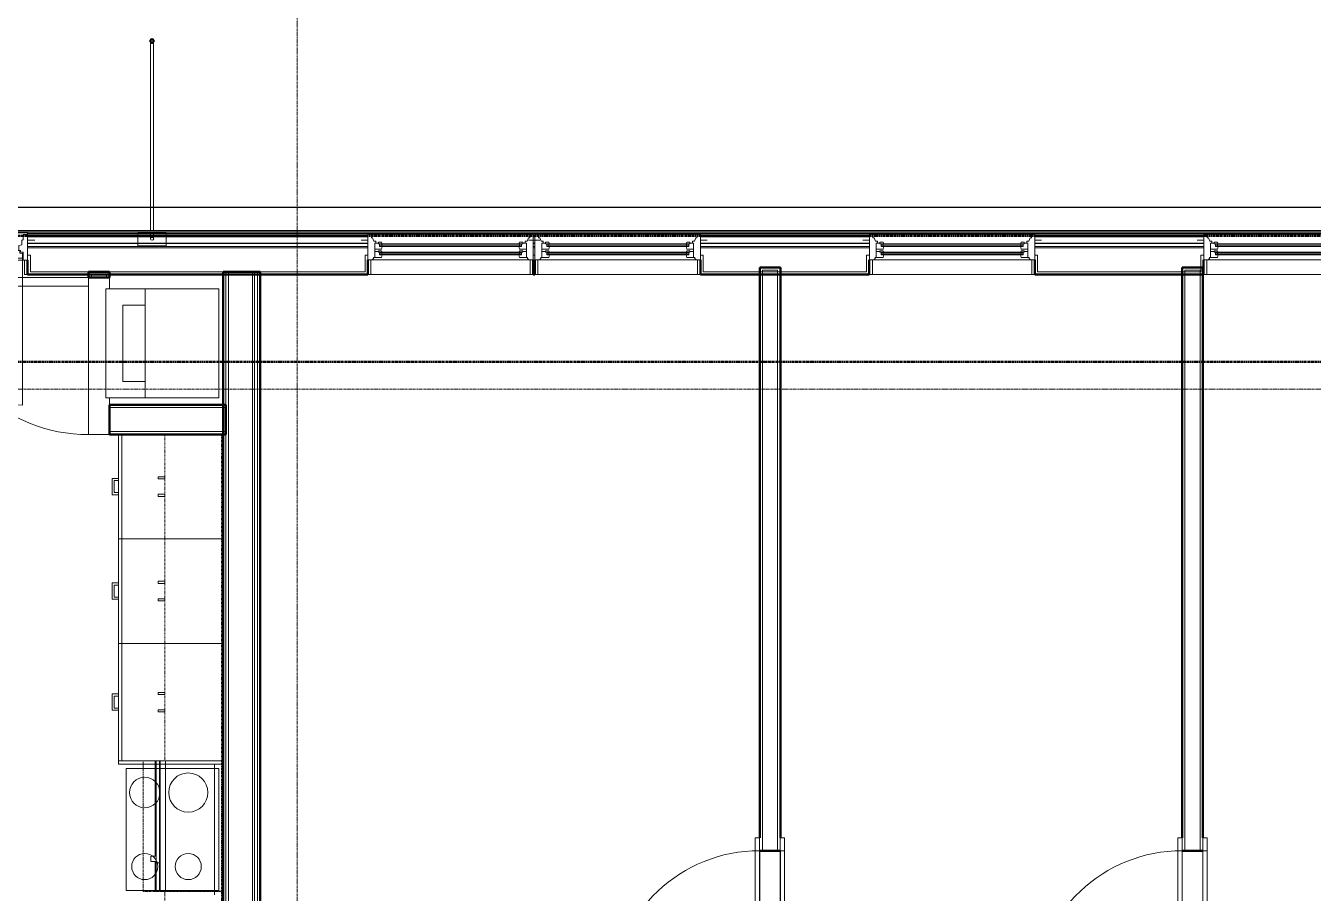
# Model space of a CAD drawing. Header units: inches. Extents: x -4218 to -1830, y 9767 to 12426.
# Drawn here: x -2562.7 to -2267, y 10700.4 to 10899.6 of the extents above; entities that cross this region are included whole.
import ezdxf

# ---------------------------------------------------------------- set-up
doc = ezdxf.new("R2010")
doc.units = ezdxf.units.IN
doc.header["$MEASUREMENT"] = 0
for name, pattern in [('Dash', [0.25, 0.125, -0.125]), ('Dash 1_16_', [0.125, 0.0625, -0.0625]), ('Grid Line 1_2_', [0.875, 0.5, -0.125, 0.125, -0.125]), ('Overhead', [0.15625, 0.09375, -0.0625])]:
    doc.linetypes.add(name, pattern=pattern)
for name, color, linetype, lineweight in [('0-1', 7, 'Continuous', 5), ('0-2', 10, 'Continuous', 9), ('A-DOOR-1', 10, 'Continuous', 9), ('A-DOOR-2', 50, 'Continuous', 20), ('A-DOOR-5', 31, 'Continuous', 9), ('A-DOOR-6', 31, 'Continuous', 20), ('A-DOOR-FRAM', 31, 'Continuous', 9), ('A-DOOR-FRAM-1', 10, 'Continuous', 9), ('A-DOOR-FRAM-4', 31, 'Continuous', 20), ('A-DOOR-GLAZ', 31, 'Continuous', 9), ('A-GLAZ-1', 151, 'Continuous', 9), ('A-GLAZ-2', 151, 'Continuous', 20), ('A-WALL', 113, 'Continuous', 13), ('A-WALL-1', 7, 'Continuous', 50), ('A-WALL-2', 250, 'Continuous', 13), ('A-WALL-3', 10, 'Continuous', 9), ('A-WALL-4', 252, 'Continuous', 9), ('A-WALL-7', 113, 'Continuous', 9), ('A-WALL-8', 113, 'Continuous', 50), ('C-PROP-LINE-1', 91, 'Dash 1_16_', 50), ('I-WALL-1', 7, 'Continuous', 50), ('P-SANR-FIXT-1', 10, 'Continuous', 9), ('Q-CASE-1', 253, 'Continuous', 9), ('Q-CASE-2', 252, 'Continuous', 9), ('Q-CASE-3', 10, 'Continuous', 9), ('Q-CASE-4', 252, 'Dash', 9), ('Q-CASE-5', 253, 'Dash', 9), ('Q-CASE-6', 254, 'Continuous', 9), ('Q-CASE-8', 10, 'Dash', 9), ('Q-SPCQ-1', 10, 'Continuous', 9), ('Q-SPCQ-2', 91, 'Overhead', 9), ('S-GRID-1', 1, 'Grid Line 1_2_', 9)]:
    doc.layers.add(name, color=color, linetype=linetype, lineweight=lineweight)

# ---------------------------------------------------------------- blocks, each defined once
blk = doc.blocks.new('SWING - SINGLE - FLUSH - 2-10 x 6-8 - PRIVACY-3199405-BACKGROUND - RCP - 3RD FLOOR')
at = {"layer": 'A-DOOR-1'}
blk.add_arc((17, -2.38), 34.07, 180, 266.6343, dxfattribs=at)
at = {"layer": 'A-DOOR-2'}
for p, q in [((15, -2.38), (15, -36.38)), ((17, -2.38), (15, -2.38)), ((17, -2.38), (17, -36.38)), ((17, -36.38), (15, -36.38))]:
    blk.add_line(p, q, dxfattribs=at)
at = {"layer": 'A-DOOR-FRAM-1'}
for p, q in [((-17, 3.37), (-20, 3.37)), ((-20, 3.37), (-20, 2.37)), ((-17, 3.37), (-17, 2.37)), ((17, 3.37), (-17, 3.37)), ((20, 3.37), (17, 3.37)), ((17, 3.37), (17, 2.37)), ((20, 3.37), (20, 2.37)), ((-20, 2.37), (-17, 2.37)), ((-17, 2.37), (17, 2.37)), ((17, 2.37), (20, 2.37)), ((-17, -2.38), (-20, -2.38)), ((-20, -3.38), (-20, -2.38)), ((-17, -3.38), (-17, -2.38)), ((17, -2.38), (-17, -2.38)), ((20, -2.38), (17, -2.38)), ((17, -3.38), (17, -2.38)), ((20, -3.38), (20, -2.38)), ((-20, -3.38), (-17, -3.38)), ((-17, -3.38), (17, -3.38)), ((17, -3.38), (20, -3.38))]:
    blk.add_line(p, q, dxfattribs=at)
blk = doc.blocks.new('Range - 24_ x 30_-2320547-BACKGROUND - RCP - 3RD FLOOR')
at = {"layer": 'Q-SPCQ-1'}
blk.add_line((0, 22), (30, 22), dxfattribs=at)
for centre, radius, start, end in [((6.5, 16), 4.5, 360, 180), ((23.5, 16), 3, 360, 180), ((6.5, 16), 4.5, 180, 360), ((23.5, 16), 3, 180, 0), ((6.5, 6), 3.5, 360, 180), ((23.5, 6), 3, 360, 180), ((6.5, 6), 3.5, 180, 0), ((23.5, 6), 3, 180, 360)]:
    blk.add_arc(centre, radius, start, end, dxfattribs=at)
blk = doc.blocks.new('SWING - SINGLE - FLUSH - 36_ x 80_ - OFFSET PIVOT DOOR AT MAGIC PAK AND WASHER_DRYER-3199414-BACKGROUND - RCP - 3RD FLOOR')
at = {"layer": 'A-DOOR-1'}
blk.add_arc((18, 2.37), 36.07, 93.1789, 180, dxfattribs=at)
at = {"layer": 'A-DOOR-2'}
for p, q in [((16, 2.37), (16, 38.39)), ((18, 38.39), (16, 38.39)), ((18, 2.37), (18, 38.39)), ((18, 2.37), (16, 2.37))]:
    blk.add_line(p, q, dxfattribs=at)
blk = doc.blocks.new('Stacked Washer and Dryer - 26_x25_ - Private-1352637-BACKGROUND - RCP - 3RD FLOOR')
at = {"layer": 'P-SANR-FIXT-1'}
for p, q in [((26, 12.5), (0, 12.5)), ((0, -12.5), (0, 12.5)), ((16.90625, 12.5), (16.90625, -12.5)), ((26, 12.5), (26, -12.5)), ((16.90625, 8.75), (22.09375, 8.75)), ((22.09375, 8.75), (22.09375, -8.75)), ((22.09375, -8.75), (16.90625, -8.75)), ((0, -12.5), (26, -12.5))]:
    blk.add_line(p, q, dxfattribs=at)
blk = doc.blocks.new('30quot_MicrowaveVent_11166 - 70cm miele oven-V89-BACKGROUND - RCP - 3RD FLOOR')
at = {"layer": 'Q-CASE-1'}
for p, q in [((-14.2, 0), (-14.2, -0.37)), ((15.68, 0), (-13.45, 0))]:
    blk.add_line(p, q, dxfattribs=at)
at = {"layer": 'Q-CASE-2'}
for p, q in [((-14.2, -0.37), (-14.2, -13.23)), ((15.68, -0.37), (15.68, 0)), ((-14.2, -13.23), (-14.2, -14.49)), ((-13.45, -13.23), (-14.2, -13.23)), ((-14.2, -14.49), (-13.45, -14.49)), ((-13.45, -14.61), (-14.2, -14.61)), ((-14.2, -14.61), (-14.2, -15.39)), ((15.55, -13.23), (-12.45, -13.23)), ((-12.45, -14.49), (15.55, -14.49)), ((9.18, -14.61), (-12.45, -14.61)), ((9.18, -14.61), (9.18, -15.39)), ((15.55, -14.61), (9.18, -14.61)), ((9.18, -14.61), (9.18, -15.39)), ((-14.2, -15.39), (-14.2, -15.6)), ((-14.2, -15.39), (-13.45, -15.39)), ((-14.2, -15.6), (-13.45, -15.6)), ((-12.45, -15.39), (9.18, -15.39)), ((-12.45, -15.6), (7.69, -15.6)), ((7.69, -15.39), (7.69, -16.55)), ((7.69, -16.6), (8.88, -16.6)), ((8.88, -16.55), (8.88, -15.39)), ((8.88, -15.6), (15.55, -15.6)), ((9.18, -15.39), (15.55, -15.39))]:
    blk.add_line(p, q, dxfattribs=at)
at = {"layer": 'Q-CASE-3'}
for p, q in [((15.68, -13.23), (15.68, -0.37)), ((-12.45, -13.23), (-13.45, -13.23)), ((-13.45, -14.49), (-12.45, -14.49)), ((-12.45, -14.61), (-13.45, -14.61)), ((15.68, -13.23), (15.55, -13.23)), ((15.55, -14.49), (15.68, -14.49)), ((15.68, -14.61), (15.55, -14.61)), ((15.68, -14.49), (15.68, -13.23)), ((15.68, -14.61), (15.68, -15.39)), ((-13.45, -15.39), (-12.45, -15.39)), ((-13.45, -15.6), (-12.45, -15.6)), ((15.55, -15.39), (15.68, -15.39)), ((15.55, -15.6), (15.68, -15.6)), ((15.68, -15.6), (15.68, -15.39))]:
    blk.add_line(p, q, dxfattribs=at)
at = {"layer": 'Q-CASE-6'}
blk.add_line((-13.45, 0), (-14.2, 0), dxfattribs=at)
blk = doc.blocks.new('Base Cabinet 3 Drawer 230 - Base Cabinet 3 Drawer 230 27_-2571739-BACKGROUND - RCP - 3RD FLOOR')
at = {"layer": 'Q-CASE-3'}
for p, q in [((-12.76, -23.25), (-12.76, 0)), ((-12.76, 0), (14.24, 0)), ((14.24, 0), (14.24, -23.25)), ((-12.76, -23.25), (-12.76, -24)), ((14.24, -23.25), (-12.76, -23.25)), ((14.24, -24), (14.24, -23.25)), ((-12.76, -24), (14.24, -24)), ((-0.64, -24), (-1.14, -24)), ((-1.14, -25.5), (-1.14, -24)), ((2.61, -25.5), (-1.14, -25.5)), ((-0.64, -25), (-0.64, -24)), ((-0.64, -25), (2.11, -25)), ((2.11, -25), (2.11, -24)), ((2.11, -24), (2.61, -24)), ((2.61, -24), (2.61, -25.5))]:
    blk.add_line(p, q, dxfattribs=at)
blk = doc.blocks.new('Base Cabinet 3 Drawer 230 - Base Cabinet 3 Drawer 230 24_-2554933-BACKGROUND - RCP - 3RD FLOOR')
at = {"layer": 'Q-CASE-3'}
for p, q in [((-11.26, -23.25), (-11.26, 0)), ((-11.26, 0), (12.74, 0)), ((12.74, 0), (12.74, -23.25)), ((-11.26, -23.25), (-11.26, -24)), ((12.74, -23.25), (-11.26, -23.25)), ((12.74, -24), (12.74, -23.25)), ((-11.26, -24), (12.74, -24)), ((-0.64, -24), (-1.14, -24)), ((-1.14, -25.5), (-1.14, -24)), ((2.61, -25.5), (-1.14, -25.5)), ((-0.64, -25), (-0.64, -24)), ((-0.64, -25), (2.11, -25)), ((2.11, -25), (2.11, -24)), ((2.11, -24), (2.61, -24)), ((2.61, -24), (2.61, -25.5))]:
    blk.add_line(p, q, dxfattribs=at)
blk = doc.blocks.new('Base Cabinet 3 Drawer 230 - Base Cabinet 3 Drawer 230 24_-2578604-BACKGROUND - RCP - 3RD FLOOR')
at = {"layer": 'Q-CASE-3'}
for p, q in [((-11.26, 24), (12.74, 24)), ((-11.26, 23.25), (-11.26, 24)), ((-1.14, 24), (-1.14, 25.5)), ((-1.14, 25.5), (2.61, 25.5)), ((-1.14, 24), (-0.64, 24)), ((2.11, 25), (-0.64, 25)), ((-0.64, 24), (-0.64, 25)), ((2.11, 24), (2.11, 25)), ((2.61, 24), (2.11, 24)), ((2.61, 25.5), (2.61, 24)), ((12.74, 24), (12.74, 23.25)), ((12.74, 23.25), (-11.26, 23.25)), ((-11.26, 23.25), (-11.26, 0)), ((12.74, 0), (12.74, 23.25)), ((-11.26, 0), (12.74, 0))]:
    blk.add_line(p, q, dxfattribs=at)
blk = doc.blocks.new('300 Series Wall Hung Cabinet_302 - 27_ X 24_-2766376-BACKGROUND - RCP - 3RD FLOOR')
at = {"layer": 'Q-CASE-2'}
for p, q in [((-1.76, 14.69), (-2.25, 14.69)), ((-2.25, 14.69), (-2.25, 13.19)), ((-2.25, 13.19), (-1.76, 13.19)), ((-1.76, 13.19), (-1.76, 14.69)), ((2.24, 14.69), (1.75, 14.69)), ((1.75, 14.69), (1.75, 13.19)), ((1.75, 13.19), (2.24, 13.19)), ((2.24, 13.19), (2.24, 14.69))]:
    blk.add_line(p, q, dxfattribs=at)
at = {"layer": 'Q-CASE-4'}
for p, q in [((-13.5, 0.19), (-13.5, 13.19)), ((-13.5, 13.19), (13.5, 13.19)), ((13.5, 13.19), (13.5, 0.19))]:
    blk.add_line(p, q, dxfattribs=at)
at = {"layer": 'Q-CASE-5'}
blk.add_line((13.5, 0.19), (-13.5, 0.19), dxfattribs=at)
blk = doc.blocks.new('300 Series Wall Hung Cabinet_302 - 24_ X 24_-V73-BACKGROUND - RCP - 3RD FLOOR')
at = {"layer": 'Q-CASE-2'}
for p, q in [((-1.76, -13.19), (-2.25, -13.19)), ((-2.25, -13.19), (-2.25, -14.69)), ((-2.25, -14.69), (-1.76, -14.69)), ((-1.76, -14.69), (-1.76, -13.19)), ((2.24, -13.19), (1.75, -13.19)), ((1.75, -13.19), (1.75, -14.69)), ((1.75, -14.69), (2.24, -14.69)), ((2.24, -14.69), (2.24, -13.19))]:
    blk.add_line(p, q, dxfattribs=at)
at = {"layer": 'Q-CASE-4'}
for p, q in [((-12, -0.19), (-12, -13.19)), ((12, -13.19), (12, -0.19)), ((-12, -13.19), (12, -13.19))]:
    blk.add_line(p, q, dxfattribs=at)
at = {"layer": 'Q-CASE-5'}
blk.add_line((12, -0.19), (-12, -0.19), dxfattribs=at)
blk = doc.blocks.new('300 Series Wall Hung Cabinet_302 - 24_ X 24_-V92-BACKGROUND - RCP - 3RD FLOOR')
at = {"layer": 'Q-CASE-2'}
for p, q in [((-1.76, 14.69), (-2.25, 14.69)), ((-2.25, 14.69), (-2.25, 13.19)), ((-2.25, 13.19), (-1.76, 13.19)), ((-1.76, 13.19), (-1.76, 14.69)), ((2.24, 14.69), (1.75, 14.69)), ((1.75, 14.69), (1.75, 13.19)), ((1.75, 13.19), (2.24, 13.19)), ((2.24, 13.19), (2.24, 14.69))]:
    blk.add_line(p, q, dxfattribs=at)
at = {"layer": 'Q-CASE-4'}
for p, q in [((-12, 0.19), (-12, 13.19)), ((-12, 13.19), (11.13, 13.19)), ((12, 0.19), (11.13, 0.19))]:
    blk.add_line(p, q, dxfattribs=at)
at = {"layer": 'Q-CASE-5'}
blk.add_line((11.13, 0.19), (-12, 0.19), dxfattribs=at)
at = {"layer": 'Q-CASE-8'}
for p, q in [((11.13, 13.19), (12, 13.19)), ((12, 13.19), (12, 0.19))]:
    blk.add_line(p, q, dxfattribs=at)
blk = doc.blocks.new('300 Series Wall Hung Cabinet_302 - 24_ X 24_-V76-BACKGROUND - RCP - 3RD FLOOR')
at = {"layer": 'Q-CASE-2'}
for p, q in [((-1.76, 14.69), (-2.25, 14.69)), ((-2.25, 14.69), (-2.25, 13.19)), ((-2.25, 13.19), (-1.76, 13.19)), ((-1.76, 13.19), (-1.76, 14.69)), ((2.24, 14.69), (1.75, 14.69)), ((1.75, 14.69), (1.75, 13.19)), ((1.75, 13.19), (2.24, 13.19)), ((2.24, 13.19), (2.24, 14.69))]:
    blk.add_line(p, q, dxfattribs=at)
at = {"layer": 'Q-CASE-4'}
for p, q in [((-12, 0.19), (-12, 13.19)), ((-12, 13.19), (12, 13.19))]:
    blk.add_line(p, q, dxfattribs=at)
at = {"layer": 'Q-CASE-5'}
for p, q in [((12, 13.19), (12, 0.19)), ((12, 0.19), (-12, 0.19))]:
    blk.add_line(p, q, dxfattribs=at)
blk = doc.blocks.new('Range_Hood_386 - 30_ Wide-V96-BACKGROUND - RCP - 3RD FLOOR')
at = {"layer": 'Q-SPCQ-2'}
for p, q in [((-15, -6), (-15, 12)), ((-15, 12), (-14.24, 12)), ((-14.24, 12), (15, 12)), ((15, 12), (15, -6)), ((-14.24, -6), (-15, -6)), ((-13.24, -6), (-14.24, -6)), ((14.76, -6), (-13.24, -6)), ((15, -6), (14.76, -6))]:
    blk.add_line(p, q, dxfattribs=at)
blk = doc.blocks.new('CTR - 1st Phase - Unit Layouts_rvt-1-BACKGROUND - RCP - 3RD FLOOR')
at = {"layer": 'A-WALL-1'}
for p, q in [((-2548.25, 10841.8), (-2548.25, 10843.14)), ((-2548.25, 10843.14), (-2547.63, 10843.14)), ((-2543.5, 10841.8), (-2548.25, 10841.8)), ((-2547.63, 10843.14), (-2544.13, 10843.14)), ((-2544.13, 10843.14), (-2543.5, 10843.14)), ((-2543.5, 10843.14), (-2543.5, 10841.8)), ((-2394.12, 10713.13), (-2394.12, 10844.14)), ((-2394.12, 10844.14), (-2393.5, 10844.14)), ((-2393.5, 10844.14), (-2390, 10844.14)), ((-2390, 10844.14), (-2389.37, 10844.14)), ((-2389.37, 10844.14), (-2389.37, 10713.13)), ((-2297.07, 10713.13), (-2297.07, 10844.14)), ((-2297.07, 10844.14), (-2296.45, 10844.14)), ((-2296.45, 10844.14), (-2292.95, 10844.14)), ((-2292.95, 10844.14), (-2292.32, 10844.14)), ((-2292.32, 10844.14), (-2292.32, 10713.13)), ((-2543.5, 10805.8), (-2543.5, 10812.55)), ((-2543.5, 10812.55), (-2516.75, 10812.55)), ((-2516.75, 10812.55), (-2516.75, 10805.8)), ((-2516.75, 10805.8), (-2543.5, 10805.8)), ((-2389.37, 10710.13), (-2394.12, 10710.13)), ((-2292.32, 10710.13), (-2297.07, 10710.13))]:
    blk.add_line(p, q, dxfattribs=at)
at = {"layer": 'A-WALL-2'}
for p, q in [((-2547.63, 10842.51), (-2547.63, 10841.8)), ((-2547.63, 10842.51), (-2544.13, 10842.51)), ((-2544.13, 10842.51), (-2544.13, 10841.8)), ((-2393.5, 10843.51), (-2390, 10843.51)), ((-2393.5, 10710.13), (-2393.5, 10843.51)), ((-2390, 10710.13), (-2390, 10843.51)), ((-2296.45, 10843.51), (-2292.95, 10843.51)), ((-2296.45, 10710.13), (-2296.45, 10843.51)), ((-2292.95, 10710.13), (-2292.95, 10843.51)), ((-2543.5, 10811.93), (-2516.75, 10811.93)), ((-2543.5, 10806.43), (-2516.75, 10806.43))]:
    blk.add_line(p, q, dxfattribs=at)
at = {"layer": 'A-WALL-3'}
for p, q in [((-2548.25, 10841.8), (-2548.25, 10805.8)), ((-2543.5, 10839.2), (-2543.5, 10841.8)), ((-2543.5, 10812.55), (-2543.5, 10814.2)), ((-2543.5, 10805.8), (-2548.25, 10805.8)), ((-2394.12, 10710.13), (-2394.12, 10676.13)), ((-2389.37, 10676.13), (-2389.37, 10710.13)), ((-2297.07, 10710.13), (-2297.07, 10676.13)), ((-2292.32, 10676.13), (-2292.32, 10710.13))]:
    blk.add_line(p, q, dxfattribs=at)
at = {"layer": 'A-WALL-4'}
for p, q in [((-2543.5, 10841.8), (-2548.25, 10841.8)), ((-2543.5, 10805.8), (-2543.5, 10812.55)), ((-2394.12, 10710.13), (-2389.37, 10710.13)), ((-2297.07, 10710.13), (-2292.32, 10710.13))]:
    blk.add_line(p, q, dxfattribs=at)
at = {"layer": 'A-WALL-7'}
for p, q in [((-2541.37, 10805.8), (-2517.37, 10805.8)), ((-2541.37, 10795.68), (-2541.37, 10805.8)), ((-2517.37, 10805.8), (-2541.37, 10805.8)), ((-2541.37, 10795.68), (-2541.37, 10805.8)), ((-2517.37, 10805.8), (-2517.37, 10730.05)), ((-2517.37, 10805.8), (-2517.37, 10730.05)), ((-2541.37, 10795.18), (-2541.37, 10795.68)), ((-2541.37, 10792.43), (-2541.37, 10795.18)), ((-2541.37, 10792.43), (-2541.37, 10795.18)), ((-2541.37, 10791.93), (-2541.37, 10792.43)), ((-2541.37, 10771.68), (-2541.37, 10791.93)), ((-2541.37, 10771.68), (-2541.37, 10791.93)), ((-2541.37, 10771.18), (-2541.37, 10771.68)), ((-2541.37, 10768.43), (-2541.37, 10771.18)), ((-2541.37, 10768.43), (-2541.37, 10771.18)), ((-2541.37, 10767.93), (-2541.37, 10768.43)), ((-2541.37, 10746.18), (-2541.37, 10767.93)), ((-2541.37, 10746.18), (-2541.37, 10767.93)), ((-2541.37, 10745.68), (-2541.37, 10746.18)), ((-2541.37, 10742.93), (-2541.37, 10745.68)), ((-2541.37, 10742.93), (-2541.37, 10745.68)), ((-2541.37, 10742.43), (-2541.37, 10742.93)), ((-2541.37, 10730.05), (-2541.37, 10742.43)), ((-2541.37, 10730.05), (-2541.37, 10742.43)), ((-2517.37, 10730.05), (-2541.37, 10730.05)), ((-2517.37, 10730.05), (-2541.37, 10730.05)), ((-2539.62, 10729.05), (-2539.62, 10701.05)), ((-2518.37, 10729.05), (-2539.62, 10729.05)), ((-2539.62, 10729.05), (-2539.62, 10701.05)), ((-2518.37, 10729.05), (-2539.62, 10729.05)), ((-2518.37, 10701.05), (-2518.37, 10729.05)), ((-2518.37, 10729.05), (-2518.37, 10701.05)), ((-2539.62, 10701.05), (-2518.37, 10701.05)), ((-2539.62, 10701.05), (-2518.37, 10701.05))]:
    blk.add_line(p, q, dxfattribs=at)
at = {"layer": '0-2'}
for name, p, rotation in [('SWING - SINGLE - FLUSH - 36_ x 80_ - OFFSET PIVOT DOOR AT MAGIC PAK AND WASHER_DRYER-3199414-BACKGROUND - RCP - 3RD FLOOR', (-2545.88, 10823.8), 89.9999999998547), ('Stacked Washer and Dryer - 26_x25_ - Private-1352637-BACKGROUND - RCP - 3RD FLOOR', (-2518.34, 10826.7), 180), ('Base Cabinet 3 Drawer 230 - Base Cabinet 3 Drawer 230 24_-2578604-BACKGROUND - RCP - 3RD FLOOR', (-2517.37, 10793.06), 90.0000000000099), ('300 Series Wall Hung Cabinet_302 - 24_ X 24_-V76-BACKGROUND - RCP - 3RD FLOOR', (-2517.56, 10793.8), 89.99999999996454), ('Base Cabinet 3 Drawer 230 - Base Cabinet 3 Drawer 230 24_-2554933-BACKGROUND - RCP - 3RD FLOOR', (-2517.37, 10770.54), 269.9999999999203), ('300 Series Wall Hung Cabinet_302 - 24_ X 24_-V73-BACKGROUND - RCP - 3RD FLOOR', (-2517.56, 10769.8), 269.9999999999645), ('Base Cabinet 3 Drawer 230 - Base Cabinet 3 Drawer 230 27_-2571739-BACKGROUND - RCP - 3RD FLOOR', (-2517.37, 10745.04), 269.9999999999203), ('300 Series Wall Hung Cabinet_302 - 27_ X 24_-2766376-BACKGROUND - RCP - 3RD FLOOR', (-2517.56, 10744.3), 89.99999999996454), ('Range - 24_ x 30_-2320547-BACKGROUND - RCP - 3RD FLOOR', (-2541.37, 10730.05), 269.9999999998397), ('Range_Hood_386 - 30_ Wide-V96-BACKGROUND - RCP - 3RD FLOOR', (-2529.75, 10715.8), 269.9999999999054), ('30quot_MicrowaveVent_11166 - 70cm miele oven-V89-BACKGROUND - RCP - 3RD FLOOR', (-2517.37, 10716.6), 269.9999999999657), ('SWING - SINGLE - FLUSH - 2-10 x 6-8 - PRIVACY-3199405-BACKGROUND - RCP - 3RD FLOOR', (-2391.75, 10693.13), 269.9999999999462), ('SWING - SINGLE - FLUSH - 2-10 x 6-8 - PRIVACY-3199405-BACKGROUND - RCP - 3RD FLOOR', (-2294.7, 10693.13), 269.9999999999876), ('300 Series Wall Hung Cabinet_302 - 24_ X 24_-V92-BACKGROUND - RCP - 3RD FLOOR', (-2517.56, 10688.92), 89.99999999996454)]:
    blk.add_blockref(name, p, dxfattribs=dict(at, rotation=rotation))
blk = doc.blocks.new('CTR - 1st Phase - Common Walls_rvt-1-BACKGROUND - RCP - 3RD FLOOR')
at = {"layer": 'A-WALL-2'}
for p, q in [((-2516.75, 10458.16), (-2516.75, 10843.14)), ((-2516.12, 10458.16), (-2516.12, 10843.14)), ((-2510.62, 10458.16), (-2510.62, 10843.14)), ((-2510.12, 10458.16), (-2510.12, 10843.14)), ((-2509.5, 10511.59), (-2509.5, 10843.14))]:
    blk.add_line(p, q, dxfattribs=at)
at = {"layer": 'I-WALL-1'}
for p, q in [((-2517.37, 10458.16), (-2517.37, 10843.14)), ((-2517.37, 10843.14), (-2508.87, 10843.14)), ((-2508.87, 10843.14), (-2508.87, 10636.57))]:
    blk.add_line(p, q, dxfattribs=at)
blk = doc.blocks.new('Basic Wall _ EXT - FIBER CEMENT - LARGE - ___-2162459-BACKGROUND - RCP - 3RD FLOOR')
at = {"layer": 'A-WALL-7'}
for p, q in [((-2176.93, 10852.26), (-3400.56, 10852.26)), ((-2176.93, 10852.26), (-3400.55, 10852.26)), ((-2176.93, 10852.26), (-3400.55, 10852.26)), ((-2176.93, 10852.28), (-3400.53, 10852.28)), ((-2176.93, 10852.3), (-3400.52, 10852.3)), ((-2176.93, 10852.3), (-3400.52, 10852.3)), ((-3400.21, 10852.6), (-2067.55, 10852.6)), ((-2484.14, 10849.67), (-2562.26, 10849.67)), ((-2484.14, 10849.67), (-2562.26, 10849.67)), ((-2562.26, 10849.64), (-2484.14, 10849.64)), ((-2484.14, 10849.64), (-2562.26, 10849.64)), ((-2445.74, 10849.67), (-2446.11, 10849.67)), ((-2445.74, 10849.67), (-2446.11, 10849.67)), ((-2446.11, 10849.64), (-2445.74, 10849.64)), ((-2445.74, 10849.64), (-2446.11, 10849.64)), ((-2368.94, 10849.67), (-2407.71, 10849.67)), ((-2368.94, 10849.67), (-2407.71, 10849.67)), ((-2407.71, 10849.64), (-2368.94, 10849.64)), ((-2368.94, 10849.64), (-2407.71, 10849.64)), ((-2292.14, 10849.67), (-2330.91, 10849.67)), ((-2292.14, 10849.67), (-2330.91, 10849.67)), ((-2330.91, 10849.64), (-2292.14, 10849.64)), ((-2292.14, 10849.64), (-2330.91, 10849.64))]:
    blk.add_line(p, q, dxfattribs=at)
blk = doc.blocks.new('Basic Wall _ EXT - FIBER CEMENT - SMALL - ___-2145933-BACKGROUND - RCP - 3RD FLOOR')
at = {"layer": 'A-WALL-7'}
for p, q in [((-2534.07, 10857.95), (-2636.81, 10857.95)), ((-2534.07, 10857.95), (-2636.81, 10857.95)), ((-2636.81, 10857.87), (-2534.07, 10857.87)), ((-2534.07, 10857.87), (-2636.81, 10857.87)), ((-2533.96, 10857.95), (-2534.01, 10857.95)), ((-2533.96, 10857.95), (-2534.01, 10857.95)), ((-2534.01, 10857.87), (-2533.96, 10857.87)), ((-2533.96, 10857.87), (-2534.01, 10857.87)), ((-2533.89, 10857.95), (-2533.95, 10857.95)), ((-2533.89, 10857.95), (-2533.95, 10857.95)), ((-2533.95, 10857.87), (-2533.89, 10857.87)), ((-2533.89, 10857.87), (-2533.95, 10857.87)), ((-2533.8, 10857.95), (-2533.87, 10857.95)), ((-2533.8, 10857.95), (-2533.87, 10857.95)), ((-2533.87, 10857.87), (-2533.8, 10857.87)), ((-2533.8, 10857.87), (-2533.87, 10857.87)), ((-2533.7, 10857.95), (-2533.78, 10857.95)), ((-2533.7, 10857.95), (-2533.78, 10857.95)), ((-2533.78, 10857.87), (-2533.7, 10857.87)), ((-2533.7, 10857.87), (-2533.78, 10857.87)), ((-2533.61, 10857.95), (-2533.69, 10857.95)), ((-2533.61, 10857.95), (-2533.69, 10857.95)), ((-2533.69, 10857.87), (-2533.61, 10857.87)), ((-2533.61, 10857.87), (-2533.69, 10857.87)), ((-2533.52, 10857.95), (-2533.59, 10857.95)), ((-2533.52, 10857.95), (-2533.59, 10857.95)), ((-2533.59, 10857.87), (-2533.52, 10857.87)), ((-2533.52, 10857.87), (-2533.59, 10857.87)), ((-2533.44, 10857.95), (-2533.5, 10857.95)), ((-2533.44, 10857.95), (-2533.5, 10857.95)), ((-2533.5, 10857.87), (-2533.44, 10857.87)), ((-2533.44, 10857.87), (-2533.5, 10857.87)), ((-2533.38, 10857.95), (-2533.43, 10857.95)), ((-2533.38, 10857.95), (-2533.43, 10857.95)), ((-2533.43, 10857.87), (-2533.38, 10857.87)), ((-2533.38, 10857.87), (-2533.43, 10857.87)), ((-2061.36, 10857.95), (-2533.32, 10857.95)), ((-2061.36, 10857.95), (-2533.32, 10857.95)), ((-2533.32, 10857.87), (-2061.44, 10857.87)), ((-2061.44, 10857.87), (-2533.32, 10857.87)), ((-2536.94, 10851.92), (-2562.26, 10851.92)), ((-2536.94, 10851.85), (-2562.26, 10851.85)), ((-2536.94, 10851.39), (-2562.26, 10851.39)), ((-2536.94, 10851.39), (-2562.26, 10851.39)), ((-2536.94, 10851.39), (-2562.26, 10851.39)), ((-2536.84, 10851.92), (-2536.94, 10851.92)), ((-2536.84, 10851.85), (-2536.94, 10851.85)), ((-2536.86, 10851.39), (-2536.94, 10851.39)), ((-2536.86, 10851.39), (-2536.94, 10851.39)), ((-2536.86, 10851.39), (-2536.94, 10851.39)), ((-2536.52, 10851.92), (-2536.83, 10851.92)), ((-2536.53, 10851.85), (-2536.83, 10851.85)), ((-2534.07, 10851.39), (-2536.83, 10851.39)), ((-2534.07, 10851.39), (-2536.83, 10851.39)), ((-2534.07, 10851.39), (-2536.83, 10851.39)), ((-2536.01, 10851.92), (-2536.51, 10851.92)), ((-2536.02, 10851.85), (-2536.51, 10851.85)), ((-2535.34, 10851.92), (-2535.99, 10851.92)), ((-2535.36, 10851.85), (-2535.99, 10851.85)), ((-2534.56, 10851.92), (-2535.32, 10851.92)), ((-2534.07, 10851.85), (-2535.32, 10851.85)), ((-2534.07, 10851.92), (-2534.54, 10851.92)), ((-2533.96, 10851.92), (-2534.02, 10851.92)), ((-2533.96, 10851.85), (-2534.02, 10851.85)), ((-2533.96, 10851.39), (-2534.02, 10851.39)), ((-2533.96, 10851.39), (-2534.02, 10851.39)), ((-2533.96, 10851.39), (-2534.02, 10851.39)), ((-2533.88, 10851.92), (-2533.96, 10851.92)), ((-2533.88, 10851.85), (-2533.96, 10851.85)), ((-2533.88, 10851.39), (-2533.96, 10851.39)), ((-2533.88, 10851.39), (-2533.96, 10851.39)), ((-2533.88, 10851.39), (-2533.96, 10851.39)), ((-2533.79, 10851.92), (-2533.88, 10851.92)), ((-2533.79, 10851.85), (-2533.88, 10851.85)), ((-2533.79, 10851.39), (-2533.87, 10851.39)), ((-2533.79, 10851.39), (-2533.87, 10851.39)), ((-2533.79, 10851.39), (-2533.87, 10851.39)), ((-2533.72, 10851.92), (-2533.79, 10851.92)), ((-2533.7, 10851.85), (-2533.79, 10851.85)), ((-2533.69, 10851.39), (-2533.79, 10851.39)), ((-2533.69, 10851.39), (-2533.79, 10851.39)), ((-2533.69, 10851.39), (-2533.79, 10851.39)), ((-2533.6, 10851.92), (-2533.69, 10851.92)), ((-2533.6, 10851.85), (-2533.69, 10851.85)), ((-2533.6, 10851.39), (-2533.69, 10851.39)), ((-2533.6, 10851.39), (-2533.69, 10851.39)), ((-2533.6, 10851.39), (-2533.69, 10851.39)), ((-2533.51, 10851.92), (-2533.6, 10851.92)), ((-2533.51, 10851.85), (-2533.6, 10851.85)), ((-2533.51, 10851.39), (-2533.6, 10851.39)), ((-2533.51, 10851.39), (-2533.6, 10851.39)), ((-2533.51, 10851.39), (-2533.6, 10851.39)), ((-2533.43, 10851.92), (-2533.51, 10851.92)), ((-2533.43, 10851.85), (-2533.51, 10851.85)), ((-2533.43, 10851.39), (-2533.51, 10851.39)), ((-2533.43, 10851.39), (-2533.51, 10851.39)), ((-2533.43, 10851.39), (-2533.51, 10851.39)), ((-2533.37, 10851.92), (-2533.43, 10851.92)), ((-2533.37, 10851.85), (-2533.43, 10851.85)), ((-2533.37, 10851.39), (-2533.43, 10851.39)), ((-2533.37, 10851.39), (-2533.43, 10851.39)), ((-2533.37, 10851.39), (-2533.43, 10851.39)), ((-2532.88, 10851.92), (-2533.32, 10851.92)), ((-2531.43, 10851.85), (-2533.32, 10851.85)), ((-2530.55, 10851.39), (-2533.32, 10851.39)), ((-2530.55, 10851.39), (-2533.32, 10851.39)), ((-2530.55, 10851.39), (-2533.32, 10851.39)), ((-2532.1, 10851.92), (-2532.85, 10851.92)), ((-2531.42, 10851.92), (-2532.07, 10851.92)), ((-2530.9, 10851.92), (-2531.4, 10851.92)), ((-2530.91, 10851.85), (-2531.4, 10851.85)), ((-2530.55, 10851.92), (-2530.87, 10851.92)), ((-2530.55, 10851.85), (-2530.86, 10851.85)), ((-2530.44, 10851.92), (-2530.55, 10851.92)), ((-2530.44, 10851.85), (-2530.55, 10851.85)), ((-2530.44, 10851.39), (-2530.53, 10851.39)), ((-2530.44, 10851.39), (-2530.53, 10851.39)), ((-2530.44, 10851.39), (-2530.53, 10851.39)), ((-2176.94, 10851.92), (-2530.44, 10851.92)), ((-2176.94, 10851.85), (-2530.44, 10851.85)), ((-2484.14, 10851.39), (-2530.44, 10851.39)), ((-2484.14, 10851.39), (-2530.44, 10851.39)), ((-2484.14, 10851.39), (-2530.44, 10851.39)), ((-2445.74, 10851.39), (-2446.11, 10851.39)), ((-2445.74, 10851.39), (-2446.11, 10851.39)), ((-2445.74, 10851.39), (-2446.11, 10851.39)), ((-2368.94, 10851.39), (-2407.71, 10851.39)), ((-2368.94, 10851.39), (-2407.71, 10851.39)), ((-2368.94, 10851.39), (-2407.71, 10851.39)), ((-2292.14, 10851.39), (-2330.91, 10851.39)), ((-2292.14, 10851.39), (-2330.91, 10851.39)), ((-2292.14, 10851.39), (-2330.91, 10851.39)), ((-2484.14, 10848.97), (-2562.26, 10848.97)), ((-2484.14, 10848.97), (-2562.26, 10848.97)), ((-2445.74, 10848.97), (-2446.11, 10848.97)), ((-2445.74, 10848.97), (-2446.11, 10848.97)), ((-2368.94, 10848.97), (-2407.71, 10848.97)), ((-2368.94, 10848.97), (-2407.71, 10848.97)), ((-2292.14, 10848.97), (-2330.91, 10848.97)), ((-2292.14, 10848.97), (-2330.91, 10848.97))]:
    blk.add_line(p, q, dxfattribs=at)
blk = doc.blocks.new('Door-Inswing-Andersen-400_Series-Single - 3_ 0-1_8_ x 6_ 7-1_2_ - 3rd floor-2895869-BACKGROUND - RCP - 3RD FLOOR')
at = {"layer": 'A-DOOR-5'}
blk.add_line((16.87, -0.66), (16.87, -34.41), dxfattribs=at)
blk.add_arc((16.87, -0.66), 33.75, 180, 270, dxfattribs=at)
at = {"layer": 'A-DOOR-6'}
for p, q in [((-16.26, 0.42), (-16.87, 0.41)), ((-16.87, 0.41), (-16.87, -0.66)), ((-16.26, 1.06), (-16.26, 0.42)), ((-16.26, 1.06), (-12.44, 1.06)), ((-13.19, 0.66), (-12.44, 0.66)), ((-13.19, -0.66), (-13.19, 0.66)), ((-12.44, 0.75), (-12.47, 1.06)), ((12.44, 1.06), (-12.44, 1.06)), ((-12.44, 0.66), (-12.44, 0.75)), ((16.26, 1.06), (12.44, 1.06)), ((12.44, 0.75), (12.47, 1.06)), ((12.44, 0.66), (12.44, 0.75)), ((13.19, 0.66), (12.44, 0.66)), ((13.19, -0.66), (13.19, 0.66)), ((16.26, 1.06), (16.26, 0.42)), ((16.26, 0.42), (16.87, 0.41)), ((16.87, 0.41), (16.87, -0.66)), ((-16.87, -0.66), (-12.44, -0.66)), ((-12.44, -0.09), (-13.19, -0.09)), ((-13.19, -0.59), (-12.67, -0.59)), ((-13.19, -0.66), (-13.19, -0.59)), ((-12.67, -0.59), (-12.47, -0.34)), ((-12.47, -0.34), (-12.44, -0.16)), ((-12.44, -0.16), (-12.44, -0.09)), ((12.44, -0.66), (-12.44, -0.66)), ((12.44, -0.09), (13.19, -0.09)), ((12.44, -0.16), (12.44, -0.09)), ((12.47, -0.34), (12.44, -0.16)), ((16.87, -0.66), (12.44, -0.66)), ((12.67, -0.59), (12.47, -0.34)), ((13.19, -0.59), (12.67, -0.59)), ((13.19, -0.66), (13.19, -0.59))]:
    blk.add_line(p, q, dxfattribs=at)
at = {"layer": 'A-DOOR-FRAM'}
for p, q in [((-17.31, -1.13), (-17.94, -1.13)), ((-17.94, -1.13), (-17.94, -4.44)), ((-17.31, -4.44), (-17.31, -1.13)), ((17.94, -1.13), (17.31, -1.13)), ((17.31, -1.13), (17.31, -4.44)), ((17.94, -4.44), (17.94, -1.13)), ((-17.94, -4.44), (-17.31, -4.44)), ((17.31, -4.44), (17.94, -4.44))]:
    blk.add_line(p, q, dxfattribs=at)
at = {"layer": 'A-DOOR-FRAM-4'}
for p, q in [((-19.69, 3.44), (-18.06, 3.44)), ((18.06, 5.09), (-18.06, 5.09)), ((-18.06, 5.09), (-18.06, -1.13)), ((-18.06, 4.75), (-18.06, -1.13)), ((-18.06, 4.75), (-17.03, 4.75)), ((-17.03, 3.63), (-17.03, 4.75)), ((-16.69, 3.39), (-17.03, 3.63)), ((-16.69, 2.39), (-16.69, 3.39)), ((16.69, 3.39), (17.03, 3.63)), ((16.69, 2.39), (16.69, 3.39)), ((17.03, 3.63), (17.03, 4.75)), ((18.06, 4.75), (17.03, 4.75)), ((18.06, -1.13), (18.06, 5.09)), ((18.06, 4.75), (18.06, -1.13)), ((19.69, 3.44), (18.06, 3.44)), ((-17.03, 0.66), (-16.45, 0.66)), ((-17.03, -1.13), (-17.03, 0.66)), ((-16, 2.23), (-16.69, 2.39)), ((-16.45, 0.66), (-16.45, 1.09)), ((-16.45, 1.09), (-16, 1.09)), ((-16, 1.09), (-16, 2.23)), ((16, 2.23), (16.69, 2.39)), ((16, 1.09), (16, 2.23)), ((16.45, 1.09), (16, 1.09)), ((16.45, 0.66), (16.45, 1.09)), ((17.03, 0.66), (16.45, 0.66)), ((17.03, -1.13), (17.03, 0.66)), ((-17.69, -1.13), (-18.06, -1.13)), ((-18.06, -1.13), (18.06, -1.13)), ((-18.06, -1.13), (-17.03, -1.13)), ((18.06, -1.13), (17.03, -1.13))]:
    blk.add_line(p, q, dxfattribs=at)
at = {"layer": 'A-DOOR-GLAZ'}
for p, q in [((-12.44, 0.5), (-13.19, 0.5)), ((-13.19, 0.06), (-12.44, 0.06)), ((-12.98, 0.5), (-12.98, 0.06)), ((12.44, 0.66), (-12.44, 0.66)), ((12.44, 0.5), (-12.44, 0.5)), ((12.44, 0.06), (-12.44, 0.06)), ((12.44, 0.5), (13.19, 0.5)), ((13.19, 0.06), (12.44, 0.06)), ((12.98, 0.5), (12.98, 0.06)), ((12.44, -0.09), (-12.44, -0.09))]:
    blk.add_line(p, q, dxfattribs=at)
blk = doc.blocks.new('Window-Double_Hung-Andersen-400_Series-Tilt_Wash - DOUBLE HUNG - COTTAGE - 3RD FLOOR-2888224-BACKGROUND - RCP - 3RD FLOOR')
at = {"layer": 'A-GLAZ-1'}
for p, q in [((-16.29, 2.5), (-15.7, 2.5)), ((-16.29, 2.12), (-15.7, 2.12)), ((-16.29, 0.56), (-15.7, 0.56)), ((-16.29, 0.19), (-15.7, 0.19)), ((-15.82, 2.5), (-15.82, 2.12)), ((-15.82, 0.56), (-15.82, 0.19)), ((-15.7, 2.62), (15.7, 2.62)), ((-15.7, 2.5), (15.7, 2.5)), ((-15.7, 2.12), (15.7, 2.12)), ((-15.7, 2), (15.7, 2)), ((-15.7, 0.69), (15.7, 0.69)), ((-15.7, 0.56), (15.7, 0.56)), ((-15.7, 0.19), (15.7, 0.19)), ((-15.7, 0.06), (15.7, 0.06)), ((16.29, 2.5), (15.7, 2.5)), ((16.29, 2.12), (15.7, 2.12)), ((16.29, 0.56), (15.7, 0.56)), ((16.29, 0.19), (15.7, 0.19)), ((15.82, 2.5), (15.82, 2.12)), ((15.82, 0.56), (15.82, 0.19)), ((-19.01, -2.44), (-19.01, -3.94)), ((-19.01, -2.44), (-18.95, -2.44)), ((18.95, -1.06), (-18.95, -1.06)), ((-18.95, -1.06), (-18.95, -4.44)), ((-18.32, -1.06), (-18.32, -4.44)), ((18.32, -1.06), (18.32, -4.44)), ((18.95, -4.44), (18.95, -1.06)), ((18.95, -2.44), (19.01, -2.44)), ((19.01, -3.94), (19.01, -2.44)), ((-19.01, -3.94), (-18.95, -3.94)), ((-18.95, -4.44), (18.95, -4.44)), ((18.95, -3.94), (19.01, -3.94))]:
    blk.add_line(p, q, dxfattribs=at)
at = {"layer": 'A-GLAZ-2'}
for p, q in [((-19.01, 3.44), (-20.51, 3.44)), ((19.01, 4.81), (-19.01, 4.81)), ((-19.01, 4.81), (-19.01, -1.06)), ((-18.2, 4.81), (-18.2, 4)), ((-18.2, 4), (-17.92, 4)), ((-17.92, 4), (-17.61, 3.19)), ((-17.61, 3.19), (-17.14, 3.19)), ((-17.14, 3.19), (-17.14, 2.75)), ((-15.86, 2.97), (-16.57, 2.97)), ((-16.57, 2.62), (-16.57, 2.97)), ((-15.86, 2.97), (-15.7, 2.62)), ((15.86, 2.97), (15.7, 2.62)), ((15.86, 2.97), (16.57, 2.97)), ((16.57, 2.62), (16.57, 2.97)), ((17.14, 3.19), (17.14, 2.75)), ((17.61, 3.19), (17.14, 3.19)), ((17.92, 4), (17.61, 3.19)), ((18.2, 4), (17.92, 4)), ((18.2, 4.81), (18.2, 4)), ((19.01, -1.06), (19.01, 4.81)), ((19.01, 3.44), (20.51, 3.44)), ((-17.42, 2.75), (-16.57, 2.75)), ((-17.42, 2.75), (-17.42, -0.56)), ((-17.42, 1.37), (-15.86, 1.37)), ((-17.42, 0.81), (-16.57, 0.81)), ((-15.7, 2.62), (-16.57, 2.62)), ((-15.86, 1.03), (-16.57, 1.03)), ((-16.57, 0.69), (-16.57, 1.03)), ((-15.7, 0.69), (-16.57, 0.69)), ((-16.29, 2.62), (-16.29, 2)), ((-15.7, 2), (-16.29, 2)), ((-16.29, 0.69), (-16.29, 0.06)), ((-15.7, 0.06), (-16.29, 0.06)), ((-15.86, 1.37), (-15.7, 2)), ((-15.86, 1.03), (-15.7, 0.69)), ((-15.86, -0.56), (-15.7, 0.06)), ((15.7, 2.62), (16.57, 2.62)), ((15.7, 2), (16.29, 2)), ((15.86, 1.37), (15.7, 2)), ((15.86, 1.03), (15.7, 0.69)), ((15.7, 0.69), (16.57, 0.69)), ((15.7, 0.06), (16.29, 0.06)), ((15.86, -0.56), (15.7, 0.06)), ((17.42, 1.37), (15.86, 1.37)), ((15.86, 1.03), (16.57, 1.03)), ((16.29, 2.62), (16.29, 2)), ((16.29, 0.69), (16.29, 0.06)), ((17.42, 2.75), (16.57, 2.75)), ((16.57, 0.69), (16.57, 1.03)), ((17.42, 0.81), (16.57, 0.81)), ((17.42, 2.75), (17.42, -0.56)), ((-19.01, -1.06), (19.01, -1.06)), ((-17.67, -0.78), (-18, -1.06)), ((-17.67, -0.78), (-17.67, -0.56)), ((-17.67, -0.56), (-15.86, -0.56)), ((17.67, -0.56), (15.86, -0.56)), ((17.67, -0.78), (17.67, -0.56)), ((17.67, -0.78), (18, -1.06))]:
    blk.add_line(p, q, dxfattribs=at)
blk = doc.blocks.new('Window-Double_Hung-Andersen-400_Series-Tilt_Wash - DOUBLE HUNG - COTTAGE - 3RD FLOOR-V103-BACKGROUND - RCP - 3RD FLOOR')
at = {"layer": 'A-GLAZ-1'}
for p, q in [((-19.01, 3.94), (-19.01, 2.44)), ((-18.95, 3.94), (-19.01, 3.94)), ((-18.95, 4.44), (18.95, 4.44)), ((-18.95, 1.06), (-18.95, 4.44)), ((-18.32, 1.06), (-18.32, 4.44)), ((18.32, 1.06), (18.32, 4.44)), ((18.95, 4.44), (18.95, 1.06)), ((19.01, 3.94), (18.95, 3.94)), ((19.01, 2.44), (19.01, 3.94)), ((-18.95, 2.44), (-19.01, 2.44)), ((18.95, 1.06), (-18.95, 1.06)), ((19.01, 2.44), (18.95, 2.44)), ((-16.29, -0.19), (-15.7, -0.19)), ((-16.29, -0.56), (-15.7, -0.56)), ((-16.29, -2.13), (-15.7, -2.13)), ((-16.29, -2.5), (-15.7, -2.5)), ((-15.82, -0.56), (-15.82, -0.19)), ((-15.82, -2.5), (-15.82, -2.13)), ((-15.7, -0.06), (15.7, -0.06)), ((-15.7, -0.19), (15.7, -0.19)), ((-15.7, -0.56), (15.7, -0.56)), ((-15.7, -0.69), (15.7, -0.69)), ((-15.7, -2), (15.7, -2)), ((-15.7, -2.13), (15.7, -2.13)), ((-15.7, -2.5), (15.7, -2.5)), ((-15.7, -2.63), (15.7, -2.63)), ((16.29, -0.19), (15.7, -0.19)), ((16.29, -0.56), (15.7, -0.56)), ((16.29, -2.13), (15.7, -2.13)), ((16.29, -2.5), (15.7, -2.5)), ((15.82, -0.56), (15.82, -0.19)), ((15.82, -2.5), (15.82, -2.13))]:
    blk.add_line(p, q, dxfattribs=at)
at = {"layer": 'A-GLAZ-2'}
for p, q in [((-19.01, 1.06), (19.01, 1.06)), ((-19.01, -4.81), (-19.01, 1.06)), ((-17.67, 0.78), (-18, 1.06)), ((-17.67, 0.78), (-17.67, 0.56)), ((-17.67, 0.56), (-15.86, 0.56)), ((-17.42, -2.75), (-17.42, 0.56)), ((-15.86, 0.56), (-15.7, -0.06)), ((15.86, 0.56), (15.7, -0.06)), ((17.67, 0.56), (15.86, 0.56)), ((17.42, -2.75), (17.42, 0.56)), ((17.67, 0.78), (18, 1.06)), ((17.67, 0.78), (17.67, 0.56)), ((19.01, 1.06), (19.01, -4.81)), ((-17.42, -0.81), (-16.57, -0.81)), ((-17.42, -1.37), (-15.86, -1.37)), ((-17.42, -2.75), (-16.57, -2.75)), ((-17.14, -3.19), (-17.14, -2.75)), ((-16.57, -0.69), (-16.57, -1.03)), ((-15.7, -0.69), (-16.57, -0.69)), ((-15.86, -1.03), (-16.57, -1.03)), ((-16.57, -2.63), (-16.57, -2.97)), ((-15.7, -2.63), (-16.57, -2.63)), ((-16.29, -0.69), (-16.29, -0.06)), ((-15.7, -0.06), (-16.29, -0.06)), ((-16.29, -2.63), (-16.29, -2)), ((-15.7, -2), (-16.29, -2)), ((-15.86, -1.03), (-15.7, -0.69)), ((-15.86, -1.37), (-15.7, -2)), ((-15.86, -2.97), (-15.7, -2.63)), ((15.7, -0.06), (16.29, -0.06)), ((15.86, -1.03), (15.7, -0.69)), ((15.7, -0.69), (16.57, -0.69)), ((15.86, -1.37), (15.7, -2)), ((15.7, -2), (16.29, -2)), ((15.86, -2.97), (15.7, -2.63)), ((15.7, -2.63), (16.57, -2.63)), ((15.86, -1.03), (16.57, -1.03)), ((17.42, -1.37), (15.86, -1.37)), ((16.29, -0.69), (16.29, -0.06)), ((16.29, -2.63), (16.29, -2)), ((16.57, -0.69), (16.57, -1.03)), ((17.42, -0.81), (16.57, -0.81)), ((16.57, -2.63), (16.57, -2.97)), ((17.42, -2.75), (16.57, -2.75)), ((17.14, -3.19), (17.14, -2.75)), ((-19.01, -3.44), (-20.51, -3.44)), ((19.01, -4.81), (-19.01, -4.81)), ((-18.2, -4), (-17.92, -4)), ((-18.2, -4.81), (-18.2, -4)), ((-17.92, -4), (-17.61, -3.19)), ((-17.61, -3.19), (-17.14, -3.19)), ((-15.86, -2.97), (-16.57, -2.97)), ((15.86, -2.97), (16.57, -2.97)), ((17.61, -3.19), (17.14, -3.19)), ((17.92, -4), (17.61, -3.19)), ((18.2, -4), (17.92, -4)), ((18.2, -4.81), (18.2, -4)), ((19.01, -3.44), (20.51, -3.44))]:
    blk.add_line(p, q, dxfattribs=at)
blk = doc.blocks.new('Walls 103 - Walls 1-2572478-BACKGROUND - RCP - 3RD FLOOR')
at = {"layer": 'A-WALL-7'}
for p, q in [((-2534.07, 10852.58), (-2534.07, 10896.13)), ((-2533.32, 10896.13), (-2533.32, 10852.58)), ((-2536.94, 10851.39), (-2536.94, 10852.02)), ((-2530.44, 10852.02), (-2536.94, 10852.02)), ((-2536.94, 10852.02), (-2534.07, 10852.02)), ((-2536.94, 10851.22), (-2536.94, 10851.39)), ((-2536.94, 10849.64), (-2536.94, 10851.2)), ((-2534.07, 10852.26), (-2534.07, 10852.41)), ((-2534.07, 10852.02), (-2534.07, 10852.26)), ((-2534.07, 10851.39), (-2534.07, 10852.02)), ((-2534.07, 10851.22), (-2534.07, 10851.39)), ((-2534.07, 10850.71), (-2534.07, 10851.2)), ((-2534.02, 10852.02), (-2533.96, 10852.02)), ((-2533.96, 10852.02), (-2533.88, 10852.02)), ((-2533.88, 10852.02), (-2533.79, 10852.02)), ((-2533.79, 10852.02), (-2533.7, 10852.02)), ((-2533.69, 10852.02), (-2533.6, 10852.02)), ((-2533.59, 10852.02), (-2533.51, 10852.02)), ((-2533.5, 10852.02), (-2533.43, 10852.02)), ((-2533.43, 10852.02), (-2533.37, 10852.02)), ((-2533.32, 10852.41), (-2533.32, 10852.26)), ((-2533.32, 10852.26), (-2533.32, 10852.02)), ((-2533.32, 10852.02), (-2533.32, 10851.39)), ((-2533.32, 10852.02), (-2530.44, 10852.02)), ((-2533.32, 10851.39), (-2533.32, 10851.22)), ((-2533.32, 10851.2), (-2533.32, 10850.71)), ((-2530.44, 10852.02), (-2530.44, 10851.39)), ((-2530.44, 10851.39), (-2530.44, 10851.22)), ((-2530.44, 10851.2), (-2530.44, 10849.64)), ((-2536.94, 10849.08), (-2536.94, 10849.64)), ((-2536.83, 10849.08), (-2536.94, 10849.08)), ((-2536.94, 10849.08), (-2535.99, 10849.08)), ((-2536.51, 10849.08), (-2536.83, 10849.08)), ((-2535.99, 10849.08), (-2536.51, 10849.08)), ((-2535.32, 10849.08), (-2535.99, 10849.08)), ((-2535.99, 10849.08), (-2535.32, 10849.08)), ((-2534.54, 10849.08), (-2535.32, 10849.08)), ((-2535.32, 10849.08), (-2530.44, 10849.08)), ((-2532.07, 10849.08), (-2534.54, 10849.08)), ((-2531.4, 10849.08), (-2532.07, 10849.08)), ((-2530.44, 10849.08), (-2531.4, 10849.08)), ((-2530.44, 10849.64), (-2530.44, 10849.08))]:
    blk.add_line(p, q, dxfattribs=at)
for start_param, end_param in [(2.879936, 3.119324), (3.141593, 6.283185), (2.698715, 2.879008), (2.356886, 2.616602), (2.095464, 2.354408), (1.834037, 2.092431), (1.572547, 1.830655), (1.310938, 1.569046), (1.049162, 1.307556), (0.787185, 1.046129), (0.524991, 0.784707), (0.262584, 0.523234), (0, 0.261656)]:
    blk.add_ellipse((-2533.69, 10850.71), major_axis=(0.375, 0), ratio=0.86769, start_param=start_param, end_param=end_param, dxfattribs=at)
at = {"layer": 'A-WALL-8', "flags": 128}
for points in [[(-2534.07, 10896.13), (-2534.06, 10896.23), (-2534.03, 10896.33), (-2533.97, 10896.42), (-2533.91, 10896.48), (-2533.83, 10896.53), (-2533.74, 10896.56), (-2533.65, 10896.56), (-2533.56, 10896.53), (-2533.48, 10896.48), (-2533.41, 10896.42), (-2533.36, 10896.33), (-2533.33, 10896.23), (-2533.32, 10896.13)], [(-2533.32, 10896.13), (-2533.33, 10896.03), (-2533.36, 10895.93), (-2533.41, 10895.84), (-2533.48, 10895.77), (-2533.56, 10895.72), (-2533.65, 10895.7), (-2533.74, 10895.7), (-2533.83, 10895.72), (-2533.91, 10895.77), (-2533.97, 10895.84), (-2534.03, 10895.93), (-2534.06, 10896.03), (-2534.07, 10896.13)]]:
    blk.add_lwpolyline(points, dxfattribs=at)
blk = doc.blocks.new('Family - ___-2835860-BACKGROUND - RCP - 3RD FLOOR')
at = {"layer": 'C-PROP-LINE-1'}
blk.add_line((-2067.55, 10851.39), (-3401.42, 10851.39), dxfattribs=at)
blk = doc.blocks.new('Family - ___-2835903-BACKGROUND - RCP - 3RD FLOOR')
at = {"layer": 'C-PROP-LINE-1'}
blk.add_line((-2096.45, 10822.49), (-3400.92, 10822.49), dxfattribs=at)
blk = doc.blocks.new('Family - ___-2835932-BACKGROUND - RCP - 3RD FLOOR')
at = {"layer": 'C-PROP-LINE-1'}
blk.add_line((-2067.55, 10851.39), (-3401.42, 10851.39), dxfattribs=at)

msp = doc.modelspace()

# ---------------------------------------------------------------- linework, layer by layer
at = {"layer": 'A-WALL'}
for p, q in [((-2562.26, 10851.14), (-2484.14, 10851.14)), ((-2446.11, 10851.14), (-2445.74, 10851.14)), ((-2407.71, 10851.14), (-2368.94, 10851.14)), ((-2330.91, 10851.14), (-2292.14, 10851.14)), ((-2562.26, 10849.64), (-2484.14, 10849.64)), ((-2562.26, 10848.64), (-2484.14, 10848.64)), ((-2446.11, 10849.64), (-2445.74, 10849.64)), ((-2446.11, 10848.64), (-2445.74, 10848.64)), ((-2407.71, 10849.64), (-2368.94, 10849.64)), ((-2407.71, 10848.64), (-2368.94, 10848.64)), ((-2330.91, 10849.64), (-2292.14, 10849.64)), ((-2330.91, 10848.64), (-2292.14, 10848.64)), ((-2562.26, 10846.95), (-2561.64, 10846.95)), ((-2561.64, 10843.14), (-2561.64, 10846.95)), ((-2484.76, 10846.95), (-2484.14, 10846.95)), ((-2484.76, 10846.95), (-2484.76, 10843.14)), ((-2446.11, 10846.95), (-2445.74, 10846.95)), ((-2407.71, 10846.95), (-2407.09, 10846.95)), ((-2407.09, 10843.14), (-2407.09, 10846.95)), ((-2369.56, 10846.95), (-2368.94, 10846.95)), ((-2369.56, 10846.95), (-2369.56, 10843.14)), ((-2330.91, 10846.95), (-2330.29, 10846.95)), ((-2330.29, 10843.14), (-2330.29, 10846.95)), ((-2292.76, 10846.95), (-2292.14, 10846.95)), ((-2292.76, 10846.95), (-2292.76, 10843.14)), ((-2484.76, 10843.14), (-2561.64, 10843.14)), ((-2369.56, 10843.14), (-2407.09, 10843.14)), ((-2292.76, 10843.14), (-2330.29, 10843.14))]:
    msp.add_line(p, q, dxfattribs=at)
at = {"layer": 'A-WALL-7'}
for p, q in [((-2562.39, 10842.51), (-2562.26, 10842.51)), ((-2484.14, 10842.51), (-2484.07, 10842.51)), ((-2446.17, 10842.51), (-2445.67, 10842.51)), ((-2407.77, 10842.51), (-2407.71, 10842.51)), ((-2368.94, 10842.51), (-2368.87, 10842.51)), ((-2330.97, 10842.51), (-2330.91, 10842.51)), ((-2292.14, 10842.51), (-2292.07, 10842.51))]:
    msp.add_line(p, q, dxfattribs=at)
at = {"layer": 'A-WALL-8'}
for p, q in [((-2562.26, 10851.39), (-2484.14, 10851.39)), ((-2446.11, 10851.39), (-2445.74, 10851.39)), ((-2407.71, 10851.39), (-2368.94, 10851.39)), ((-2330.91, 10851.39), (-2292.14, 10851.39)), ((-2562.26, 10842.51), (-2562.26, 10845.83)), ((-2484.14, 10845.89), (-2484.14, 10842.51)), ((-2446.11, 10842.51), (-2446.11, 10845.89)), ((-2445.74, 10845.89), (-2445.74, 10842.51)), ((-2407.71, 10842.51), (-2407.71, 10845.89)), ((-2368.94, 10845.89), (-2368.94, 10842.51)), ((-2330.91, 10842.51), (-2330.91, 10845.89)), ((-2292.14, 10845.89), (-2292.14, 10842.51)), ((-2484.14, 10842.51), (-2562.26, 10842.51)), ((-2445.74, 10842.51), (-2446.11, 10842.51)), ((-2368.94, 10842.51), (-2407.71, 10842.51)), ((-2292.14, 10842.51), (-2330.91, 10842.51))]:
    msp.add_line(p, q, dxfattribs=at)
at = {"layer": 'S-GRID-1'}
for p, q in [((-2500.32, 9836.18), (-2500.32, 12376.81)), ((-1830.2, 10816.19), (-4168.71, 10816.19))]:
    msp.add_line(p, q, dxfattribs=at)

# ---------------------------------------------------------------- block references
at = {"layer": '0-1'}
for name in ['CTR - 1st Phase - Unit Layouts_rvt-1-BACKGROUND - RCP - 3RD FLOOR', 'CTR - 1st Phase - Common Walls_rvt-1-BACKGROUND - RCP - 3RD FLOOR']:
    msp.add_blockref(name, (0, 0), dxfattribs=at)
at = {"layer": 'A-DOOR-5'}
msp.add_blockref('Door-Inswing-Andersen-400_Series-Single - 3_ 0-1_8_ x 6_ 7-1_2_ - 3rd floor-2895869-BACKGROUND - RCP - 3RD FLOOR', (-2580.32, 10846.95), dxfattribs=at)
at = {"layer": 'A-GLAZ-1'}
for p in [(-2465.12, 10846.95), (-2426.72, 10846.95), (-2349.92, 10846.95)]:
    msp.add_blockref('Window-Double_Hung-Andersen-400_Series-Tilt_Wash - DOUBLE HUNG - COTTAGE - 3RD FLOOR-2888224-BACKGROUND - RCP - 3RD FLOOR', p, dxfattribs=at)
at = {"layer": 'A-GLAZ-1', "rotation": 180}
msp.add_blockref('Window-Double_Hung-Andersen-400_Series-Tilt_Wash - DOUBLE HUNG - COTTAGE - 3RD FLOOR-V103-BACKGROUND - RCP - 3RD FLOOR', (-2273.12, 10846.95), dxfattribs=at)
at = {"layer": 'A-WALL-7'}
for name in ['Walls 103 - Walls 1-2572478-BACKGROUND - RCP - 3RD FLOOR', 'Basic Wall _ EXT - FIBER CEMENT - SMALL - ___-2145933-BACKGROUND - RCP - 3RD FLOOR', 'Basic Wall _ EXT - FIBER CEMENT - LARGE - ___-2162459-BACKGROUND - RCP - 3RD FLOOR']:
    msp.add_blockref(name, (0, 0), dxfattribs=at)
at = {"layer": 'C-PROP-LINE-1'}
for name in ['Family - ___-2835860-BACKGROUND - RCP - 3RD FLOOR', 'Family - ___-2835932-BACKGROUND - RCP - 3RD FLOOR', 'Family - ___-2835903-BACKGROUND - RCP - 3RD FLOOR']:
    msp.add_blockref(name, (0, 0), dxfattribs=at)

doc.saveas('drawing.dxf')
